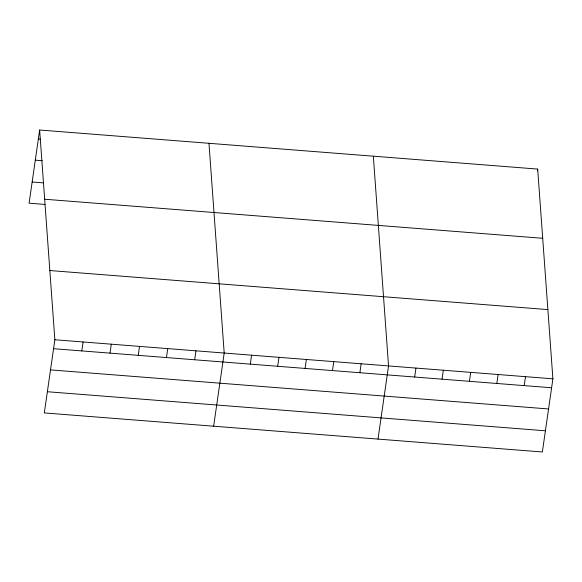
<?xml version="1.0" encoding="UTF-8"?>
<svg xmlns="http://www.w3.org/2000/svg" width="582" height="582" viewBox="0 0 582 582"><rect width="100%" height="100%" fill="white"/><g stroke="black" fill="none" stroke-linecap="round" stroke-linejoin="round"><path stroke-width="0.87" d="M39.641 130.019L54.861 339.757L44.319 412.922L542.359 451.981L552.9 378.817L537.681 169.078L39.641 130.019L29.1 203.183L44.974 204.428M81.793 350.924L83.081 341.969M110.013 353.136L111.3 344.18M138.24 355.347L139.527 346.399M166.459 357.559L167.747 348.611M194.679 359.771L195.974 350.822M213.652 426.199L224.194 353.034L208.974 143.303M250.296 364.136L251.584 355.187M277.687 366.282L278.974 357.333M305.077 368.435L306.372 359.48M332.475 370.581L333.762 361.626M359.865 372.727L361.153 363.779M378.002 439.09L388.543 365.925L373.331 156.187M414.646 377.027L415.941 368.071M442.044 379.173L443.331 370.225M469.434 381.319L470.722 372.371M496.824 383.473L498.112 374.517M537.426 170.868L537.681 169.078M524.215 385.619L525.51 376.663M38.354 138.974L40.114 139.113M35.298 160.159L42.355 160.719M32.156 181.999L43.621 182.894M44.661 199.233L542.708 238.293M49.841 270.543L547.88 309.602M54.861 339.757L552.9 378.817M53.566 348.705L551.612 387.765M50.518 369.897L548.557 408.957M47.368 391.73L545.414 430.789"/></g></svg>
